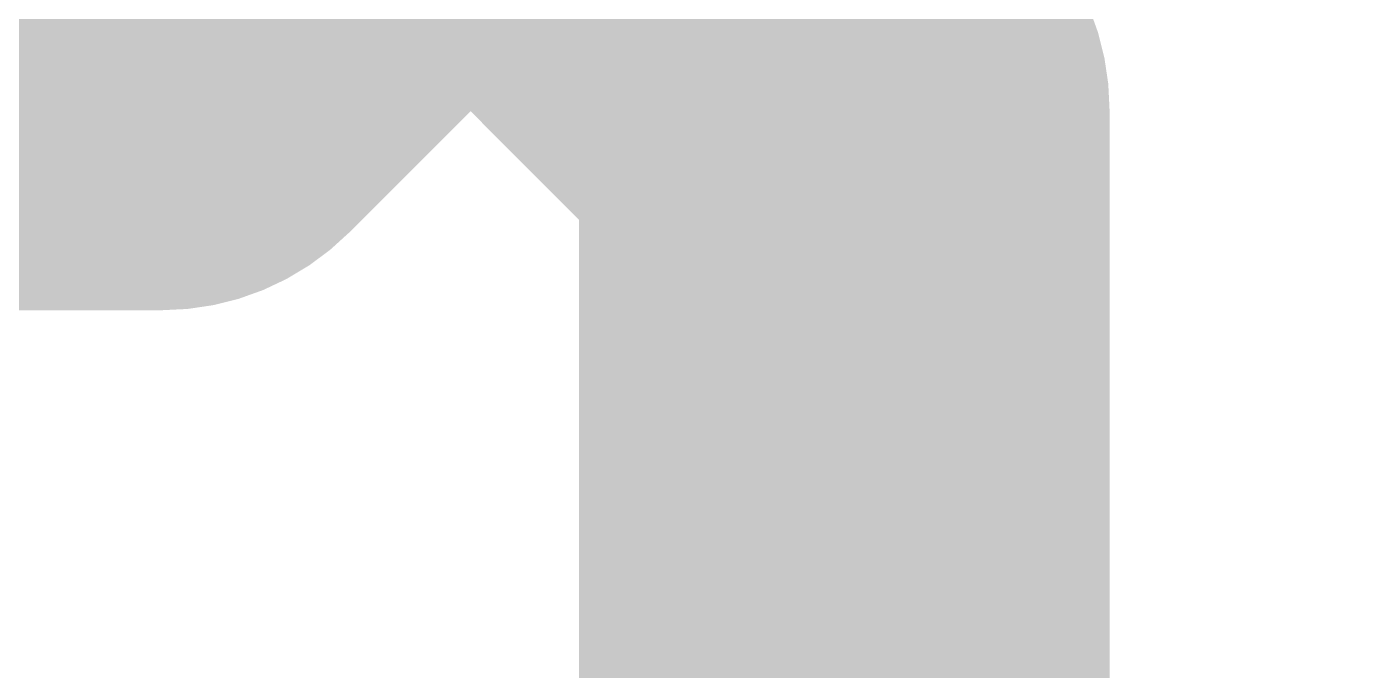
# Model space of a CAD drawing. Extents: x -0.24 to 1.71, y -0.99 to 0.81.
# Drawn here: x 0.2865 to 0.31658, y 0.43142 to 0.44598 of the extents above; entities that cross this region are included whole.
import ezdxf

# ---------------------------------------------------------------- set-up
doc = ezdxf.new("R2010")
doc.units = 0
doc.layers.add('1', color=12, linetype='CONTINUOUS')
doc.layers.add('20', color=31, linetype='CONTINUOUS')

msp = doc.modelspace()

# ---------------------------------------------------------------- linework, layer by layer
at = {"layer": '1', "const_width": 0.012}
for points in [[(0.289556, 0.445565), (0.296275, 0.452283)], [(0.305, 0.444094), (0.296811, 0.452283)], [(0.280444, 0.445565), (0.289556, 0.445565)], [(0.305, 0.415), (0.305, 0.444094)]]:
    msp.add_lwpolyline(points, dxfattribs=at)
at = {"layer": '1', "const_width": 0.006}
for points in [[(0.289556, 0.442565, 1), (0.289556, 0.448565)], [(0.287435, 0.447686, 1), (0.291678, 0.443444)], [(0.308, 0.444094, 1), (0.302, 0.444094)], [(0.302879, 0.441973, 1), (0.307121, 0.446216)]]:
    msp.add_lwpolyline(points, format="xyb", dxfattribs=at)
at = {"layer": '20', "const_width": 0.000984}
msp.add_lwpolyline([(0.840367, -0.907188, 1), (0.840367, 0.762812, 1), (0.840367, -0.907188)], format="xyb", dxfattribs=at)

doc.saveas('drawing.dxf')
